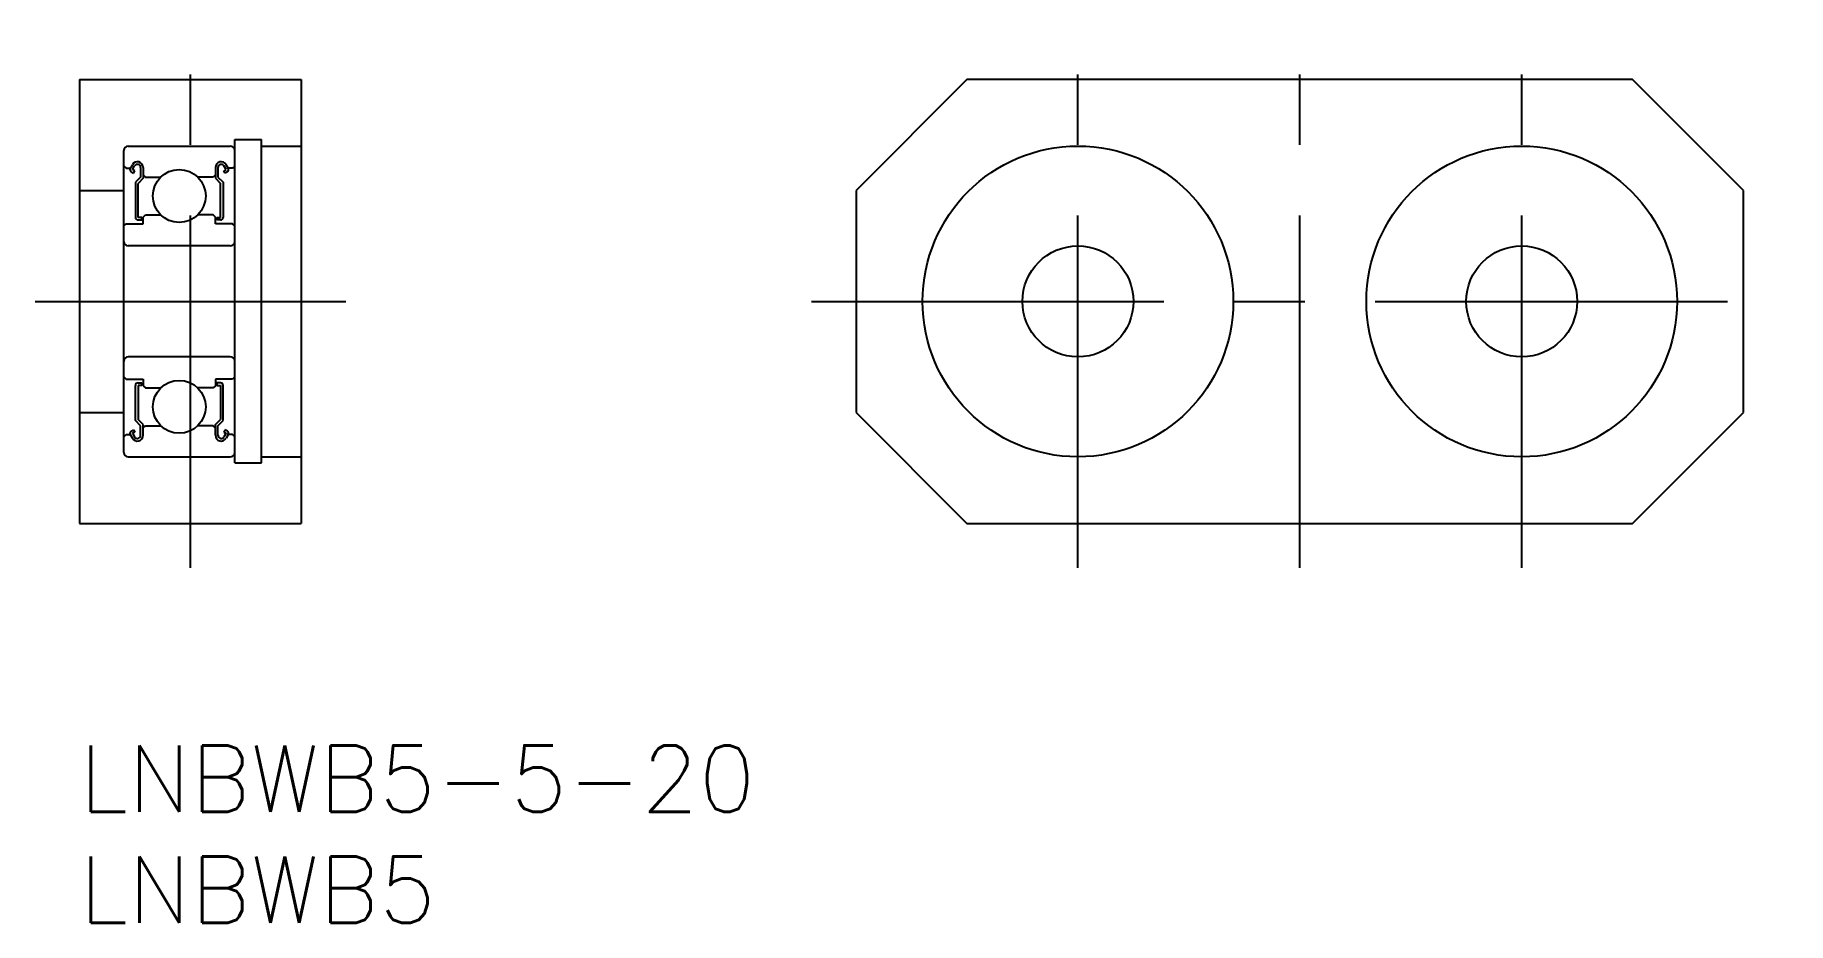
# Model space of a CAD drawing. Extents: x -2 to 77, y -8 to 32.
import ezdxf

# ---------------------------------------------------------------- set-up
doc = ezdxf.new("R2010")
doc.units = 0
doc.header["$LTSCALE"] = 0.5
doc.linetypes.add('CENTER', pattern=[50.8, 31.75, -6.35, 6.35, -6.35])
for name, color, linetype in [('MSM_CENTER', 1, 'CENTER'), ('MSM_CONTINUOUS', 7, 'CONTINUOUS'), ('MSM_PART_NUMBER', 7, 'CONTINUOUS')]:
    doc.layers.add(name, color=color, linetype=linetype)
doc.styles.get("Standard").update_dxf_attribs({"font": 'txt.shx', "height": 3, "bigfont": 'bigfont.shx'})

# ---------------------------------------------------------------- blocks, each defined once
blk = doc.blocks.new('*U18')
at = {"layer": 'MSM_PART_NUMBER'}
blk.add_text('LNBWB5-5-20', height=3, dxfattribs=at).set_placement((0, -3))
blk = doc.blocks.new('*U19')
at = {"layer": 'MSM_PART_NUMBER'}
blk.add_text('LNBWB5', height=3, dxfattribs=at).set_placement((0, -8))

msp = doc.modelspace()

# ---------------------------------------------------------------- linework, layer by layer
at = {"layer": 'MSM_CENTER'}
for p, q in [((5, 8), (5, 32)), ((45, 8), (45, 32)), ((55, 8), (55, 32)), ((65, 8), (65, 32)), ((-2, 20), (12, 20)), ((33, 20), (77, 20))]:
    msp.add_line(p, q, dxfattribs=at)
at = {"layer": 'MSM_CONTINUOUS'}
for p, q in [((0, 30), (10, 30)), ((0, 30), (0, 10)), ((10, 30), (10, 10)), ((40, 30), (35, 25)), ((70, 30), (40, 30)), ((75, 25), (70, 30)), ((2.2, 27), (6.8, 27)), ((3.35, 27), (3.35, 27)), ((7, 12.733), (7, 27.3)), ((7, 27.3), (8.2, 27.3)), ((8.2, 12.733), (8.2, 27.3)), ((8.2, 27), (10, 27)), ((2, 13.2), (2, 26.8)), ((2, 26.1), (2.1, 26)), ((2.291, 26), (2.386, 26.16)), ((2.392, 25.942), (2.487, 26.102)), ((6.608, 25.942), (6.513, 26.102)), ((6.709, 26), (6.614, 26.16)), ((7, 26.1), (6.9, 26)), ((2.1, 26), (2.291, 26)), ((2.334, 25.841), (2.434, 25.783)), ((2.493, 25.884), (2.392, 25.942)), ((2.434, 25.783), (2.493, 25.884)), ((2.757, 25.6), (2.524, 25.367)), ((2.524, 25.367), (2.524, 23.786)), ((2.873, 25.552), (2.64, 25.319)), ((2.64, 23.786), (2.64, 25.319)), ((2.757, 26.03), (2.757, 25.6)), ((2.873, 26.03), (2.873, 25.552)), ((2.873, 25.7), (2.973, 25.6)), ((2.973, 25.6), (3.666, 25.6)), ((6.027, 25.6), (5.334, 25.6)), ((6.127, 25.7), (6.027, 25.6)), ((6.127, 26.03), (6.127, 25.552)), ((6.127, 25.552), (6.36, 25.319)), ((6.243, 26.03), (6.243, 25.6)), ((6.243, 25.6), (6.476, 25.367)), ((6.36, 23.786), (6.36, 25.319)), ((6.476, 25.367), (6.476, 23.786)), ((6.507, 25.884), (6.608, 25.942)), ((6.566, 25.783), (6.507, 25.884)), ((6.666, 25.841), (6.566, 25.783)), ((6.9, 26), (6.709, 26)), ((0, 25), (2, 25)), ((35, 25), (35, 15)), ((75, 15), (75, 25)), ((2.815, 23.786), (2.64, 23.786)), ((2.815, 23.67), (2.815, 23.786)), ((2.873, 23.8), (2.973, 23.9)), ((2.873, 23.5), (2.873, 23.8)), ((2.973, 23.9), (3.666, 23.9)), ((6.027, 23.9), (5.334, 23.9)), ((6.127, 23.8), (6.027, 23.9)), ((6.127, 23.5), (6.127, 23.8)), ((6.185, 23.67), (6.185, 23.786)), ((6.185, 23.786), (6.36, 23.786)), ((2, 23.4), (2.1, 23.5)), ((2.1, 23.5), (2.873, 23.5)), ((2.64, 23.67), (2.815, 23.67)), ((6.9, 23.5), (6.127, 23.5)), ((6.36, 23.67), (6.185, 23.67)), ((7, 23.4), (6.9, 23.5)), ((6.8, 22.5), (2.2, 22.5)), ((6.8, 17.5), (2.2, 17.5)), ((2, 16.6), (2.1, 16.5)), ((7, 16.6), (6.9, 16.5)), ((2.1, 16.5), (2.873, 16.5)), ((2.524, 14.633), (2.524, 16.214)), ((2.64, 16.33), (2.815, 16.33)), ((2.815, 16.214), (2.64, 16.214)), ((2.64, 16.214), (2.64, 14.681)), ((2.815, 16.33), (2.815, 16.214)), ((2.873, 16.5), (2.873, 16.2)), ((2.873, 16.2), (2.973, 16.1)), ((2.973, 16.1), (3.666, 16.1)), ((6.027, 16.1), (5.334, 16.1)), ((6.127, 16.2), (6.027, 16.1)), ((6.127, 16.5), (6.127, 16.2)), ((6.9, 16.5), (6.127, 16.5)), ((6.185, 16.33), (6.185, 16.214)), ((6.36, 16.33), (6.185, 16.33)), ((6.185, 16.214), (6.36, 16.214)), ((6.36, 16.214), (6.36, 14.681)), ((6.476, 14.633), (6.476, 16.214)), ((0, 15), (2, 15)), ((2.757, 14.4), (2.524, 14.633)), ((2.873, 14.448), (2.64, 14.681)), ((2.757, 13.97), (2.757, 14.4)), ((2.873, 13.97), (2.873, 14.448)), ((2.873, 14.3), (2.973, 14.4)), ((2.973, 14.4), (3.666, 14.4)), ((6.027, 14.4), (5.334, 14.4)), ((6.127, 14.3), (6.027, 14.4)), ((6.127, 14.448), (6.36, 14.681)), ((6.127, 13.97), (6.127, 14.448)), ((6.243, 14.4), (6.476, 14.633)), ((6.243, 13.97), (6.243, 14.4)), ((35, 15), (40, 10)), ((70, 10), (75, 15)), ((2, 13.9), (2.1, 14)), ((2.1, 14), (2.291, 14)), ((2.291, 14), (2.386, 13.839)), ((2.334, 14.159), (2.434, 14.217)), ((2.493, 14.116), (2.392, 14.058)), ((2.392, 14.058), (2.487, 13.898)), ((2.434, 14.217), (2.493, 14.116)), ((6.566, 14.217), (6.507, 14.116)), ((6.507, 14.116), (6.608, 14.058)), ((6.608, 14.058), (6.513, 13.898)), ((6.666, 14.159), (6.566, 14.217)), ((6.709, 14), (6.614, 13.839)), ((6.9, 14), (6.709, 14)), ((7, 13.9), (6.9, 14)), ((2.2, 13), (6.8, 13)), ((7, 12.733), (8.2, 12.733)), ((8.2, 13), (10, 13)), ((0, 10), (10, 10)), ((40, 10), (70, 10))]:
    msp.add_line(p, q, dxfattribs=at)
for centre, radius in [((45, 20), 7), ((65, 20), 7), ((4.5, 24.75), 1.191), ((45, 20), 2.5), ((65, 20), 2.5), ((4.5, 15.25), 1.191)]:
    msp.add_circle(centre, radius, dxfattribs=at)
for centre, radius, start, end in [((2.2, 26.8), 0.2, 90, 180), ((6.8, 26.8), 0.2, 0, 90), ((2.612, 26.03), 0.261, 0, 150.00011), ((2.612, 26.03), 0.145, 0, 149.99983), ((6.388, 26.03), 0.261, 29.99989, 180), ((6.388, 26.03), 0.145, 30.00017, 180), ((2.392, 25.942), 0.116, 150.00319, 239.99854), ((6.608, 25.942), 0.116, 300.00146, 29.99681), ((2.64, 23.786), 0.116, 180.00005, 270.00003), ((6.36, 23.786), 0.116, 269.99997, 359.99995), ((2.2, 22.7), 0.2, 180, 270), ((6.8, 22.7), 0.2, 270, 0), ((2.2, 17.3), 0.2, 90, 180), ((6.8, 17.3), 0.2, 0, 90), ((2.64, 16.214), 0.116, 89.99997, 179.99995), ((6.36, 16.214), 0.116, 0.00005, 90.00003), ((2.392, 14.058), 0.116, 120.00146, 209.99681), ((2.612, 13.97), 0.261, 209.99989, 0), ((2.612, 13.97), 0.145, 210.00017, 0), ((6.388, 13.97), 0.261, 180, 330.00011), ((6.388, 13.97), 0.145, 180, 329.99983), ((6.608, 14.058), 0.116, 330.00319, 59.99854), ((2.2, 13.2), 0.2, 180, 270), ((6.8, 13.2), 0.2, 270, 0)]:
    msp.add_arc(centre, radius, start, end, dxfattribs=at)

# ---------------------------------------------------------------- block references
for name in ['*U18', '*U19']:
    msp.add_blockref(name, (0, 0), dxfattribs=at)

doc.saveas('drawing.dxf')
